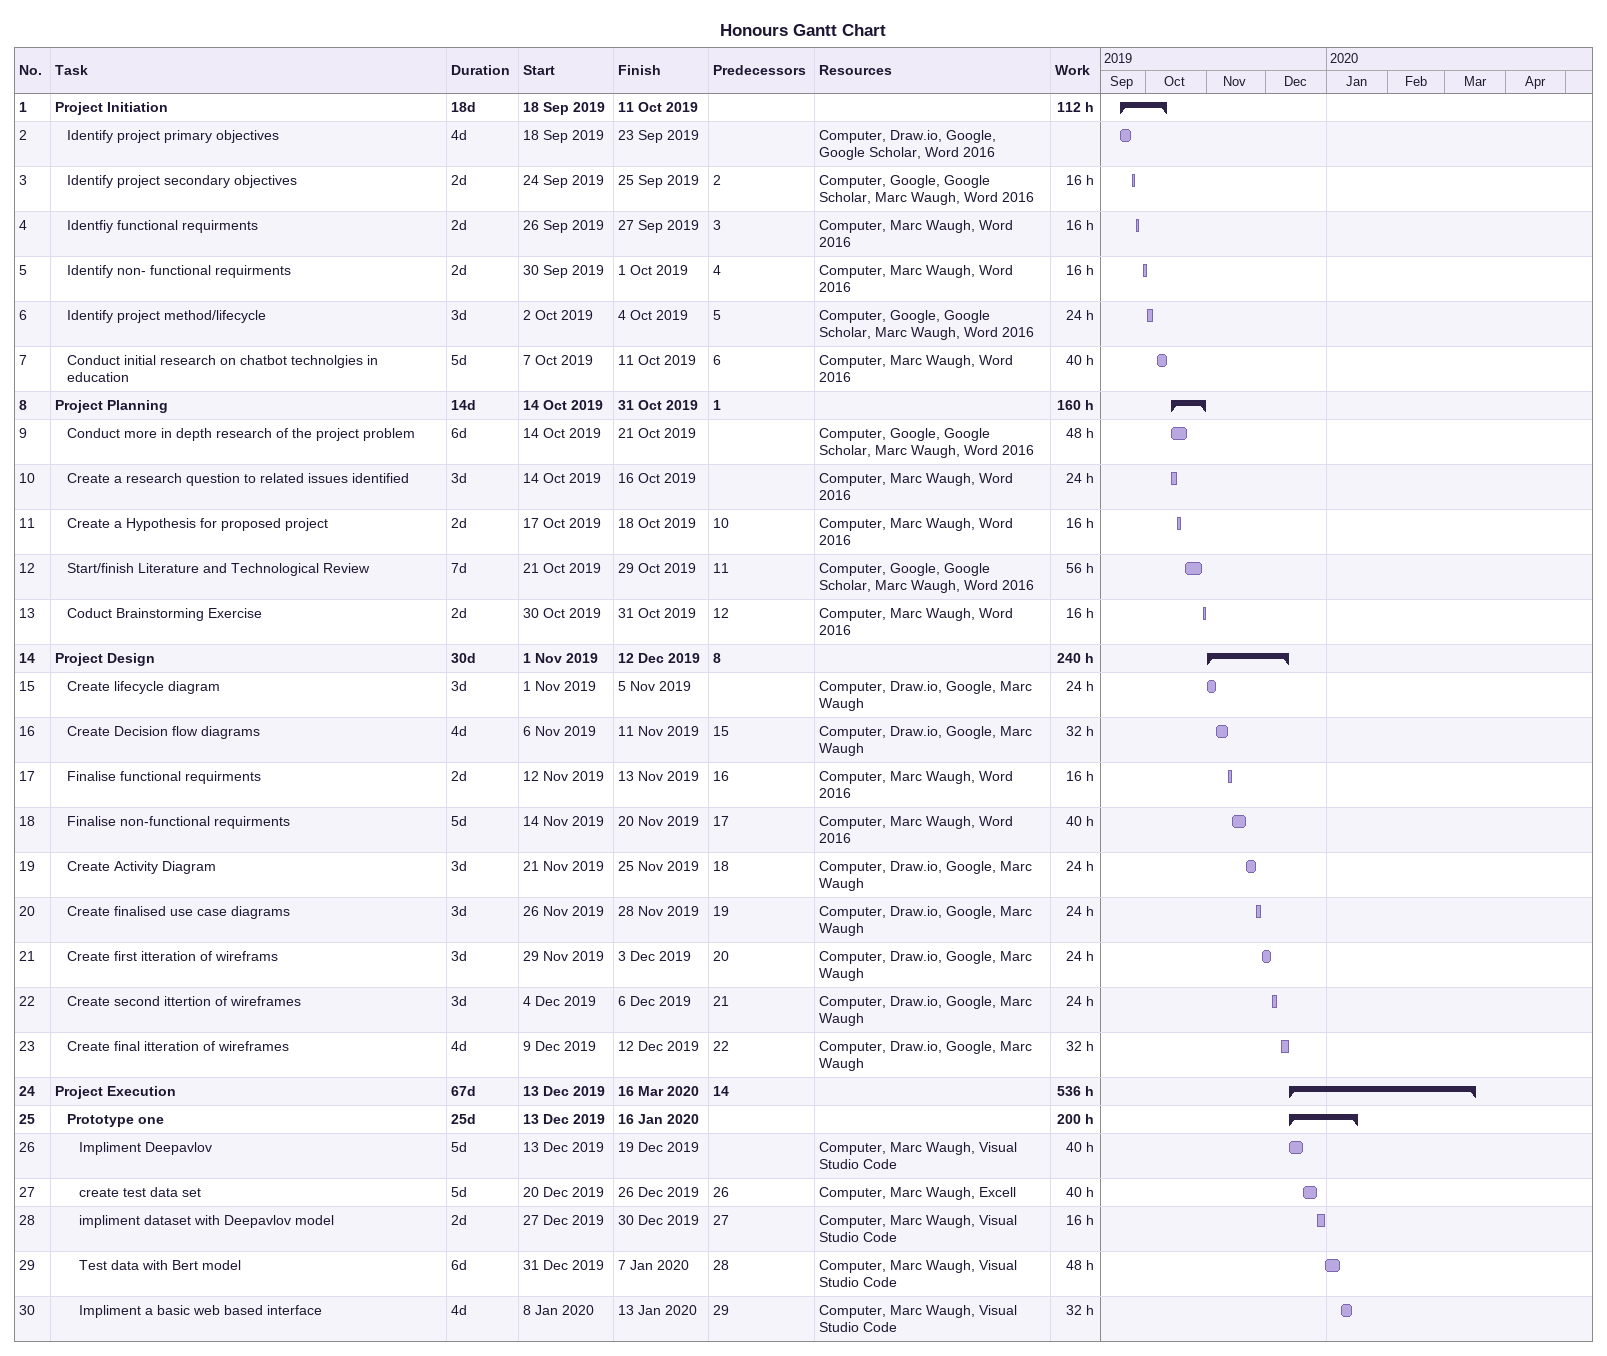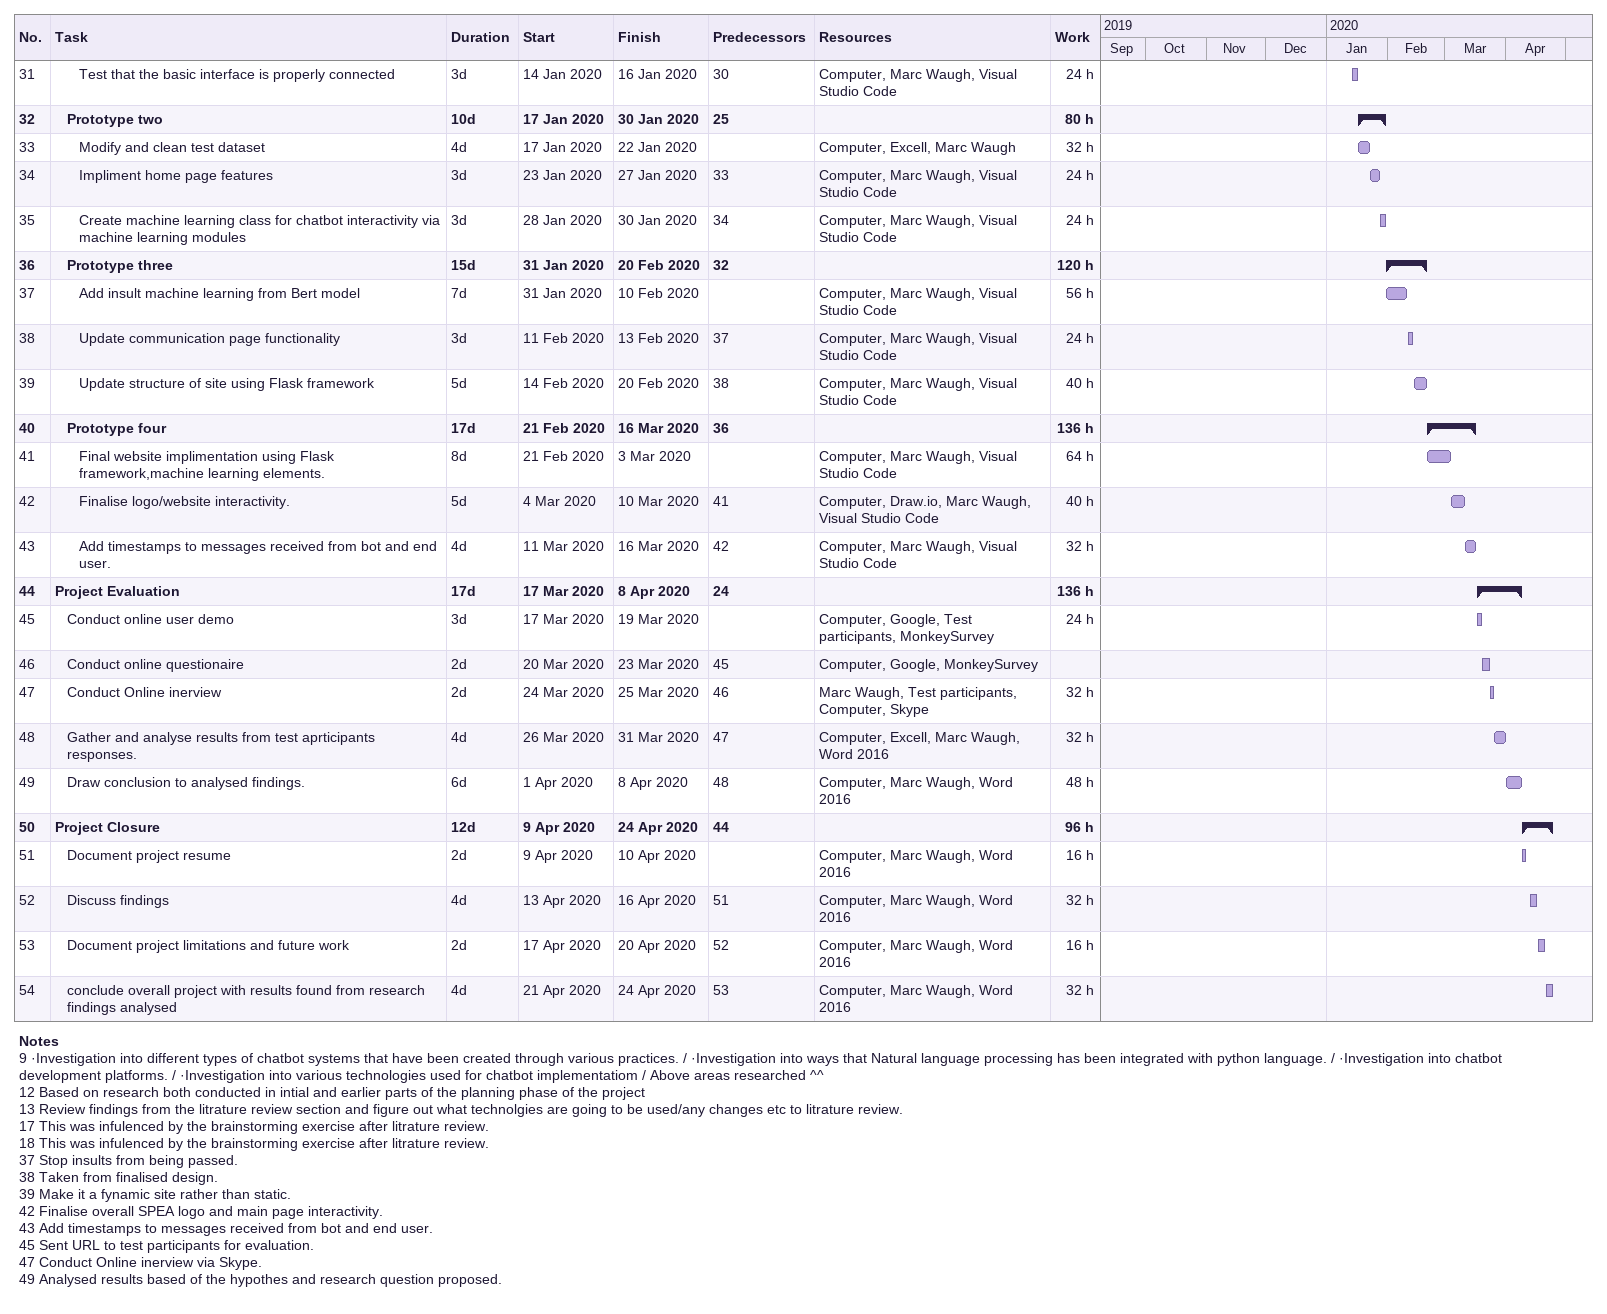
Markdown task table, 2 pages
Honours Gantt Chart

| ID | Level | Task | Duration | Start | Finish | Predecessors | Resources | Work (h) |
|---|---|---|---|---|---|---|---|---|
| 1 | 1 | **Project Initiation** | 18d | 2019-09-18 | 2019-10-11 |  |  | 112 |
| 2 | 2 | Identify project primary objectives | 4d | 2019-09-18 | 2019-09-23 |  | Computer, Draw.io, Google, Google Scholar, Word 2016 |  |
| 3 | 2 | Identify project secondary objectives | 2d | 2019-09-24 | 2019-09-25 | 2 | Computer, Google, Google Scholar, Marc Waugh, Word 2016 | 16 |
| 4 | 2 | Identfiy functional requirments | 2d | 2019-09-26 | 2019-09-27 | 3 | Computer, Marc Waugh, Word 2016 | 16 |
| 5 | 2 | Identify non- functional requirments | 2d | 2019-09-30 | 2019-10-01 | 4 | Computer, Marc Waugh, Word 2016 | 16 |
| 6 | 2 | Identify project method/lifecycle | 3d | 2019-10-02 | 2019-10-04 | 5 | Computer, Google, Google Scholar, Marc Waugh, Word 2016 | 24 |
| 7 | 2 | Conduct initial research on chatbot technolgies in education | 5d | 2019-10-07 | 2019-10-11 | 6 | Computer, Marc Waugh, Word 2016 | 40 |
| 8 | 1 | **Project Planning** | 14d | 2019-10-14 | 2019-10-31 | 1 |  | 160 |
| 9 | 2 | Conduct more in depth research of the project problem | 6d | 2019-10-14 | 2019-10-21 |  | Computer, Google, Google Scholar, Marc Waugh, Word 2016 | 48 |
| 10 | 2 | Create a research question to related issues identified | 3d | 2019-10-14 | 2019-10-16 |  | Computer, Marc Waugh, Word 2016 | 24 |
| 11 | 2 | Create a Hypothesis for proposed project | 2d | 2019-10-17 | 2019-10-18 | 10 | Computer, Marc Waugh, Word 2016 | 16 |
| 12 | 2 | Start/finish Literature and Technological Review | 7d | 2019-10-21 | 2019-10-29 | 11 | Computer, Google, Google Scholar, Marc Waugh, Word 2016 | 56 |
| 13 | 2 | Coduct Brainstorming Exercise | 2d | 2019-10-30 | 2019-10-31 | 12 | Computer, Marc Waugh, Word 2016 | 16 |
| 14 | 1 | **Project Design** | 30d | 2019-11-01 | 2019-12-12 | 8 |  | 240 |
| 15 | 2 | Create lifecycle diagram | 3d | 2019-11-01 | 2019-11-05 |  | Computer, Draw.io, Google, Marc Waugh | 24 |
| 16 | 2 | Create Decision flow diagrams | 4d | 2019-11-06 | 2019-11-11 | 15 | Computer, Draw.io, Google, Marc Waugh | 32 |
| 17 | 2 | Finalise functional requirments | 2d | 2019-11-12 | 2019-11-13 | 16 | Computer, Marc Waugh, Word 2016 | 16 |
| 18 | 2 | Finalise non-functional requirments | 5d | 2019-11-14 | 2019-11-20 | 17 | Computer, Marc Waugh, Word 2016 | 40 |
| 19 | 2 | Create Activity Diagram | 3d | 2019-11-21 | 2019-11-25 | 18 | Computer, Draw.io, Google, Marc Waugh | 24 |
| 20 | 2 | Create finalised use case diagrams | 3d | 2019-11-26 | 2019-11-28 | 19 | Computer, Draw.io, Google, Marc Waugh | 24 |
| 21 | 2 | Create first itteration of wireframs | 3d | 2019-11-29 | 2019-12-03 | 20 | Computer, Draw.io, Google, Marc Waugh | 24 |
| 22 | 2 | Create second ittertion of wireframes | 3d | 2019-12-04 | 2019-12-06 | 21 | Computer, Draw.io, Google, Marc Waugh | 24 |
| 23 | 2 | Create final itteration of wireframes | 4d | 2019-12-09 | 2019-12-12 | 22 | Computer, Draw.io, Google, Marc Waugh | 32 |
| 24 | 1 | **Project Execution** | 67d | 2019-12-13 | 2020-03-16 | 14 |  | 536 |
| 25 | 2 | **Prototype one** | 25d | 2019-12-13 | 2020-01-16 |  |  | 200 |
| 26 | 3 | Impliment Deepavlov | 5d | 2019-12-13 | 2019-12-19 |  | Computer, Marc Waugh, Visual Studio Code | 40 |
| 27 | 3 | create test data set | 5d | 2019-12-20 | 2019-12-26 | 26 | Computer, Marc Waugh, Excell | 40 |
| 28 | 3 | impliment dataset with Deepavlov model | 2d | 2019-12-27 | 2019-12-30 | 27 | Computer, Marc Waugh, Visual Studio Code | 16 |
| 29 | 3 | Test data with Bert model | 6d | 2019-12-31 | 2020-01-07 | 28 | Computer, Marc Waugh, Visual Studio Code | 48 |
| 30 | 3 | Impliment a basic web based interface | 4d | 2020-01-08 | 2020-01-13 | 29 | Computer, Marc Waugh, Visual Studio Code | 32 |
| 31 | 3 | Test that the basic interface is properly connected | 3d | 2020-01-14 | 2020-01-16 | 30 | Computer, Marc Waugh, Visual Studio Code | 24 |
| 32 | 2 | **Prototype two** | 10d | 2020-01-17 | 2020-01-30 | 25 |  | 80 |
| 33 | 3 | Modify and clean test dataset | 4d | 2020-01-17 | 2020-01-22 |  | Computer, Excell, Marc Waugh | 32 |
| 34 | 3 | Impliment home page features | 3d | 2020-01-23 | 2020-01-27 | 33 | Computer, Marc Waugh, Visual Studio Code | 24 |
| 35 | 3 | Create machine learning class for chatbot interactivity via machine learning modules | 3d | 2020-01-28 | 2020-01-30 | 34 | Computer, Marc Waugh, Visual Studio Code | 24 |
| 36 | 2 | **Prototype three** | 15d | 2020-01-31 | 2020-02-20 | 32 |  | 120 |
| 37 | 3 | Add insult machine learning from Bert model | 7d | 2020-01-31 | 2020-02-10 |  | Computer, Marc Waugh, Visual Studio Code | 56 |
| 38 | 3 | Update communication page functionality | 3d | 2020-02-11 | 2020-02-13 | 37 | Computer, Marc Waugh, Visual Studio Code | 24 |
| 39 | 3 | Update structure of site using Flask framework | 5d | 2020-02-14 | 2020-02-20 | 38 | Computer, Marc Waugh, Visual Studio Code | 40 |
| 40 | 2 | **Prototype four** | 17d | 2020-02-21 | 2020-03-16 | 36 |  | 136 |
| 41 | 3 | Final website implimentation using Flask framework,machine learning elements. | 8d | 2020-02-21 | 2020-03-03 |  | Computer, Marc Waugh, Visual Studio Code | 64 |
| 42 | 3 | Finalise logo/website interactivity. | 5d | 2020-03-04 | 2020-03-10 | 41 | Computer, Draw.io, Marc Waugh, Visual Studio Code | 40 |
| 43 | 3 | Add timestamps to messages received from bot and end user. | 4d | 2020-03-11 | 2020-03-16 | 42 | Computer, Marc Waugh, Visual Studio Code | 32 |
| 44 | 1 | **Project Evaluation** | 17d | 2020-03-17 | 2020-04-08 | 24 |  | 136 |
| 45 | 2 | Conduct online user demo | 3d | 2020-03-17 | 2020-03-19 |  | Computer, Google, Test participants, MonkeySurvey | 24 |
| 46 | 2 | Conduct online questionaire | 2d | 2020-03-20 | 2020-03-23 | 45 | Computer, Google, MonkeySurvey |  |
| 47 | 2 | Conduct Online inerview | 2d | 2020-03-24 | 2020-03-25 | 46 | Marc Waugh, Test participants, Computer, Skype | 32 |
| 48 | 2 | Gather and analyse results from test aprticipants responses. | 4d | 2020-03-26 | 2020-03-31 | 47 | Computer, Excell, Marc Waugh, Word 2016 | 32 |
| 49 | 2 | Draw conclusion to analysed findings. | 6d | 2020-04-01 | 2020-04-08 | 48 | Computer, Marc Waugh, Word 2016 | 48 |
| 50 | 1 | **Project Closure** | 12d | 2020-04-09 | 2020-04-24 | 44 |  | 96 |
| 51 | 2 | Document project resume | 2d | 2020-04-09 | 2020-04-10 |  | Computer, Marc Waugh, Word 2016 | 16 |
| 52 | 2 | Discuss findings | 4d | 2020-04-13 | 2020-04-16 | 51 | Computer, Marc Waugh, Word 2016 | 32 |
| 53 | 2 | Document project limitations and future work | 2d | 2020-04-17 | 2020-04-20 | 52 | Computer, Marc Waugh, Word 2016 | 16 |
| 54 | 2 | conclude overall project with results found from research findings analysed | 4d | 2020-04-21 | 2020-04-24 | 53 | Computer, Marc Waugh, Word 2016 | 32 |

Notes
- 9: ·Investigation into different types of chatbot systems that have been created through various practices. / ·Investigation into ways that Natural language processing has been integrated with python language. / ·Investigation into chatbot development platforms. / ·Investigation into various technologies used for chatbot implementatiom / Above areas researched ^^
- 12: Based on research both conducted in intial and earlier parts of the planning phase of the project
- 13: Review findings from the litrature review section and figure out what technolgies are going to be used/any changes etc to litrature review.
- 17: This was infulenced by the brainstorming exercise after litrature review.
- 18: This was infulenced by the brainstorming exercise after litrature review.
- 37: Stop insults from being passed.
- 38: Taken from finalised design.
- 39: Make it a fynamic site rather than static.
- 42: Finalise overall SPEA logo and main page interactivity.
- 43: Add timestamps to messages received from bot and end user.
- 45: Sent URL to test participants for evaluation.
- 47: Conduct Online inerview via Skype.
- 49: Analysed results based of the hypothes and research question proposed.
